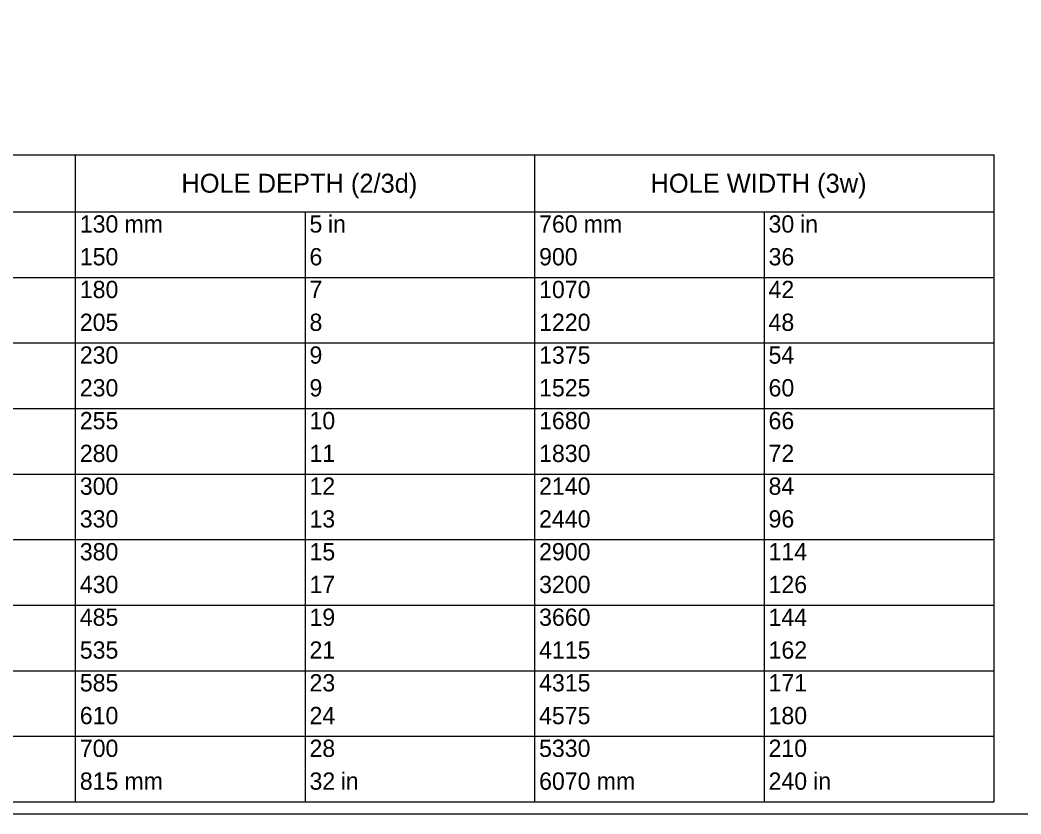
# Model space of a CAD drawing. Extents: x 2261294 to 2261924, y -3123708 to -3123308.
# Drawn here: x 2261625 to 2261769.8, y -3123707.5 to -3123592.6 of the extents above; entities that cross this region are included whole.
import ezdxf

# ---------------------------------------------------------------- set-up
doc = ezdxf.new("R2010")
doc.units = 0
doc.layers.add('Default', color=7, linetype='Continuous')
doc.layers.add('RD_Pr_Roadway_Notes', color=7, linetype='Continuous')

msp = doc.modelspace()

# ---------------------------------------------------------------- linework, layer by layer
at = {"layer": 'Default'}
msp.add_lwpolyline([(2261293.52, -3123707.52), (2261923.52, -3123707.52), (2261923.52, -3123307.52), (2261293.52, -3123307.52)], close=True, dxfattribs=at)
at = {"layer": 'RD_Pr_Roadway_Notes'}
for p, q in [((2261300.88, -3123612.13), (2261765.93, -3123612.13)), ((2261633.06, -3123705.75), (2261633.06, -3123612.13)), ((2261699.51, -3123705.75), (2261699.51, -3123612.13)), ((2261765.93, -3123705.75), (2261765.93, -3123612.13)), ((2261300.88, -3123620.38), (2261765.93, -3123620.38)), ((2261666.29, -3123705.75), (2261666.29, -3123620.38)), ((2261732.71, -3123705.75), (2261732.71, -3123620.38)), ((2261300.88, -3123629.86), (2261765.93, -3123629.86)), ((2261300.88, -3123639.35), (2261765.93, -3123639.35)), ((2261300.88, -3123648.84), (2261765.93, -3123648.84)), ((2261300.88, -3123658.32), (2261765.93, -3123658.32)), ((2261300.88, -3123667.81), (2261765.93, -3123667.81)), ((2261300.88, -3123677.29), (2261765.93, -3123677.29)), ((2261300.88, -3123686.78), (2261765.93, -3123686.78)), ((2261300.88, -3123696.26), (2261765.93, -3123696.26)), ((2261300.88, -3123705.75), (2261765.93, -3123705.75))]:
    msp.add_line(p, q, dxfattribs=at)

# ---------------------------------------------------------------- texts
for s, height, p in [('HOLE DEPTH (2/3d)', 2.7502, (2261648.36, -3123617.61)), ('HOLE WIDTH (3w)', 2.7502, (2261716.23, -3123617.61)), ('130', 2.5, (2261633.66, -3123623.38)), (' mm', 2.5, (2261639.19, -3123623.38)), ('5', 2.5, (2261666.89, -3123623.38)), (' in', 2.5, (2261668.63, -3123623.38)), ('760', 2.5, (2261700.11, -3123623.38)), (' mm', 2.5, (2261705.63, -3123623.38)), ('30', 2.5, (2261733.31, -3123623.38)), (' in', 2.5, (2261736.94, -3123623.38)), ('150', 2.5, (2261633.66, -3123628.12)), ('6', 2.5, (2261666.89, -3123628.12)), ('900', 2.5, (2261700.11, -3123628.12)), ('36', 2.5, (2261733.31, -3123628.12)), ('180', 2.5, (2261633.66, -3123632.86)), ('7', 2.5, (2261666.89, -3123632.86)), ('1070', 2.5, (2261700.11, -3123632.86)), ('42', 2.5, (2261733.31, -3123632.86)), ('205', 2.5, (2261633.66, -3123637.61)), ('8', 2.5, (2261666.89, -3123637.61)), ('1220', 2.5, (2261700.11, -3123637.61)), ('48', 2.5, (2261733.31, -3123637.61)), ('230', 2.5, (2261633.66, -3123642.35)), ('9', 2.5, (2261666.89, -3123642.35)), ('1375', 2.5, (2261700.11, -3123642.35)), ('54', 2.5, (2261733.31, -3123642.35)), ('230', 2.5, (2261633.66, -3123647.09)), ('9', 2.5, (2261666.89, -3123647.09)), ('1525', 2.5, (2261700.11, -3123647.09)), ('60', 2.5, (2261733.31, -3123647.09)), ('255', 2.5, (2261633.66, -3123651.84)), ('10', 2.5, (2261666.89, -3123651.84)), ('1680', 2.5, (2261700.11, -3123651.84)), ('66', 2.5, (2261733.31, -3123651.84)), ('280', 2.5, (2261633.66, -3123656.58)), ('11', 2.5, (2261666.89, -3123656.58)), ('1830', 2.5, (2261700.11, -3123656.58)), ('72', 2.5, (2261733.31, -3123656.58)), ('300', 2.5, (2261633.66, -3123661.32)), ('12', 2.5, (2261666.89, -3123661.32)), ('2140', 2.5, (2261700.11, -3123661.32)), ('84', 2.5, (2261733.31, -3123661.32)), ('330', 2.5, (2261633.66, -3123666.06)), ('13', 2.5, (2261666.89, -3123666.06)), ('2440', 2.5, (2261700.11, -3123666.06)), ('96', 2.5, (2261733.31, -3123666.06)), ('380', 2.5, (2261633.66, -3123670.81)), ('15', 2.5, (2261666.89, -3123670.81)), ('2900', 2.5, (2261700.11, -3123670.81)), ('114', 2.5, (2261733.31, -3123670.81)), ('430', 2.5, (2261633.66, -3123675.55)), ('17', 2.5, (2261666.89, -3123675.55)), ('3200', 2.5, (2261700.11, -3123675.55)), ('126', 2.5, (2261733.31, -3123675.55)), ('485', 2.5, (2261633.66, -3123680.29)), ('19', 2.5, (2261666.89, -3123680.29)), ('3660', 2.5, (2261700.11, -3123680.29)), ('144', 2.5, (2261733.31, -3123680.29)), ('535', 2.5, (2261633.66, -3123685.04)), ('21', 2.5, (2261666.89, -3123685.04)), ('162', 2.5, (2261733.31, -3123685.04)), ('4115', 2.5, (2261700.11, -3123685.04)), ('585', 2.5, (2261633.66, -3123689.78)), ('23', 2.5, (2261666.89, -3123689.78)), ('4315', 2.5, (2261700.11, -3123689.78)), ('171', 2.5, (2261733.31, -3123689.78)), ('610', 2.5, (2261633.66, -3123694.52)), ('24', 2.5, (2261666.89, -3123694.52)), ('4575', 2.5, (2261700.11, -3123694.52)), ('180', 2.5, (2261733.31, -3123694.52)), ('700', 2.5, (2261633.66, -3123699.26)), ('28', 2.5, (2261666.89, -3123699.26)), ('5330', 2.5, (2261700.11, -3123699.26)), ('210', 2.5, (2261733.31, -3123699.26)), ('815', 2.5, (2261633.66, -3123704.01)), (' mm', 2.5, (2261639.19, -3123704.01)), ('32', 2.5, (2261666.89, -3123704.01)), (' in', 2.5, (2261670.47, -3123704.01)), ('6070', 2.5, (2261700.11, -3123704.01)), (' mm', 2.5, (2261707.52, -3123704.01)), ('240', 2.5, (2261733.31, -3123704.01)), (' in', 2.5, (2261738.83, -3123704.01))]:
    msp.add_text(s, height=height, dxfattribs=at).set_placement(p)

doc.saveas('drawing.dxf')
